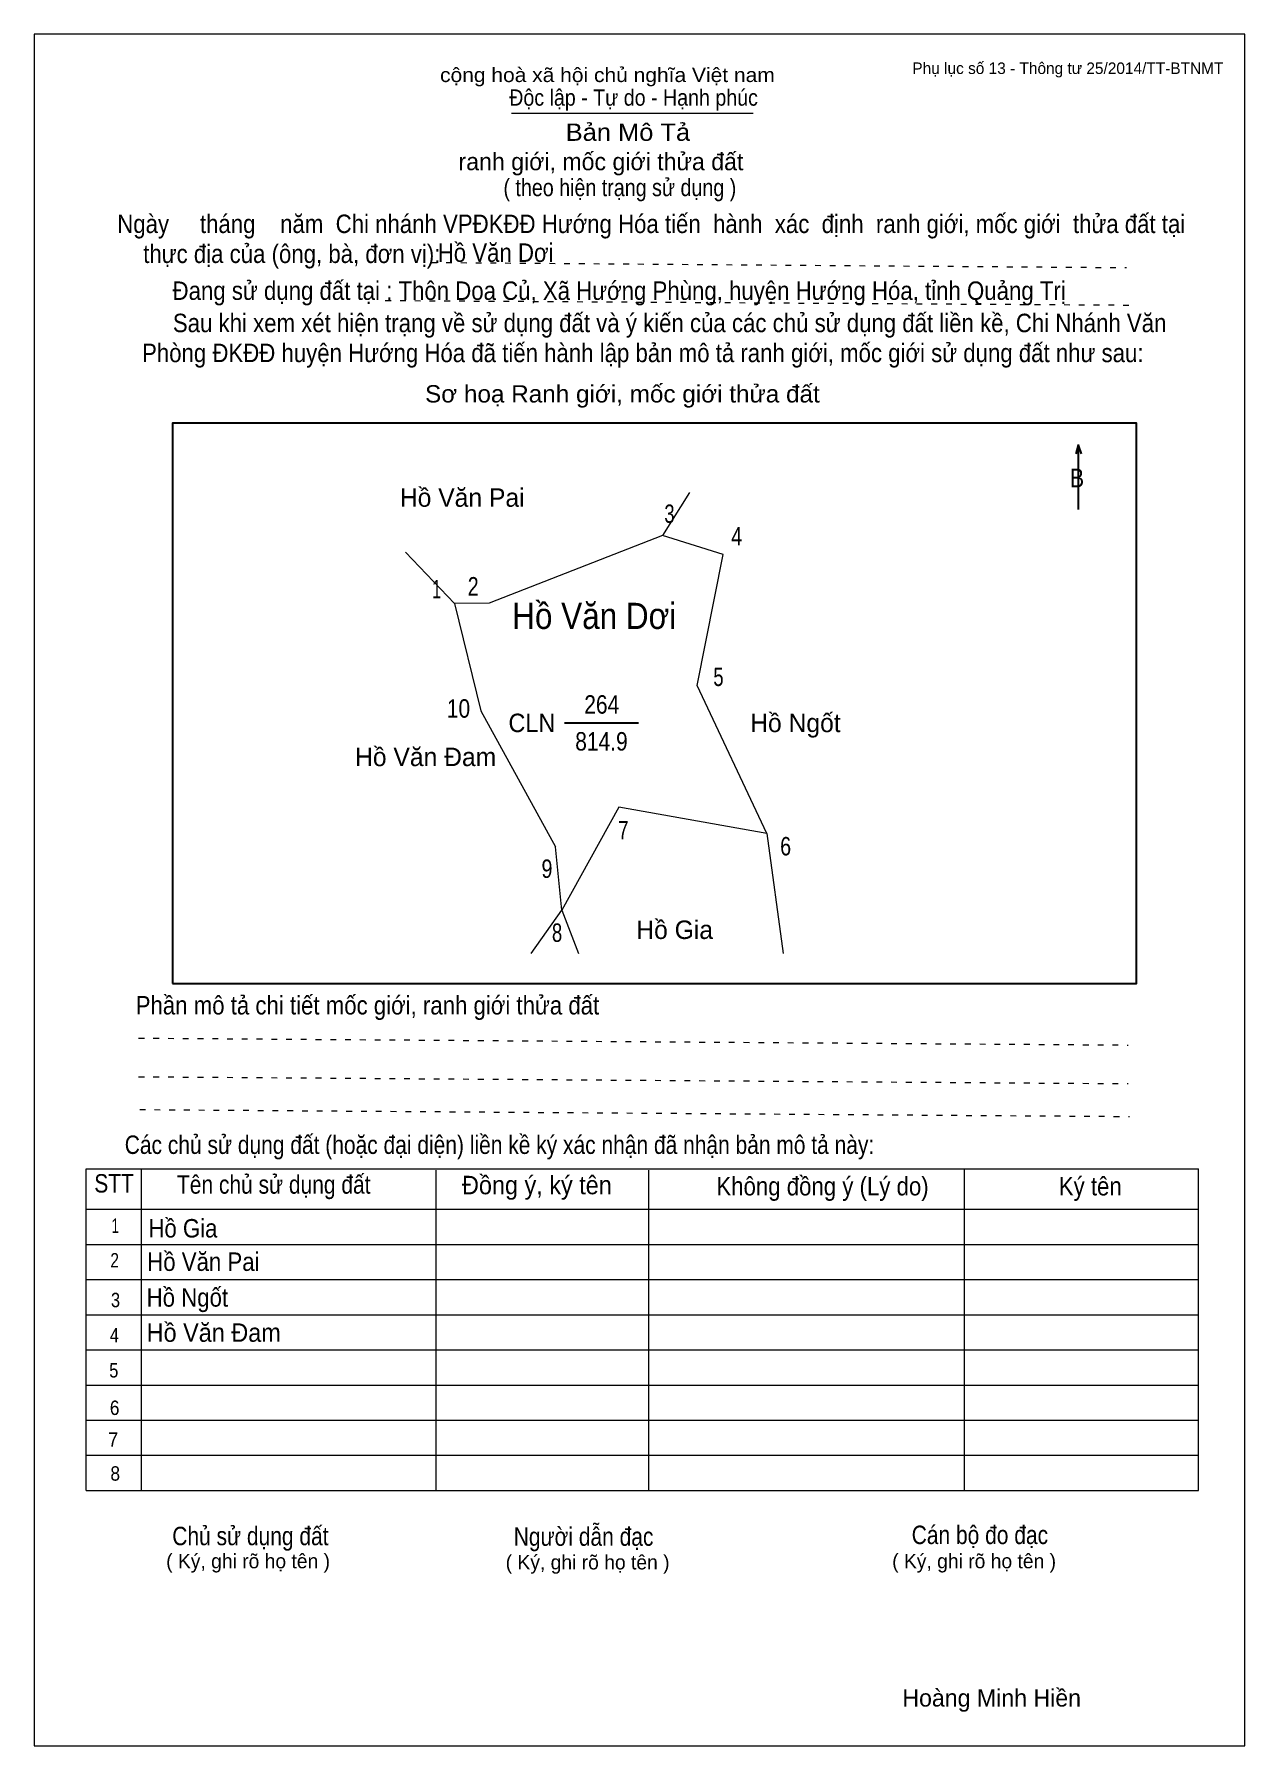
# Model space of a CAD drawing. Header units: centimetres. Extents: x 0 to 21, y 0 to 29.7.
import ezdxf
from ezdxf.enums import TextEntityAlignment as Align

# ---------------------------------------------------------------- set-up
doc = ezdxf.new("R2010")
doc.units = ezdxf.units.CM
doc.header["$LTSCALE"] = 0.13
doc.linetypes.add('DOTTED', pattern=[1.5, 0.3, -1.2])
for name, color, linetype, lineweight in [('1', 7, 'Continuous', 13), ('33', 7, 'Continuous', 25), ('6', 7, 'Continuous', 13), ('62', 7, 'Continuous', 13)]:
    doc.layers.add(name, color=color, linetype=linetype, lineweight=lineweight)
for name, color, linetype in [('2', 7, 'Continuous'), ('32', 7, 'Continuous'), ('34', 7, 'Continuous'), ('63', 7, 'Continuous')]:
    doc.layers.add(name, color=color, linetype=linetype)

msp = doc.modelspace()

# ---------------------------------------------------------------- linework, layer by layer
at = {"layer": '1'}
msp.add_lwpolyline([(21, 0), (21, 29.7), (0, 29.7), (0, 0)], close=True, dxfattribs=at)
at = {"layer": '33'}
msp.add_line((9.2, 17.75), (10.48, 17.75), dxfattribs=at)
at = {"layer": '6'}
for p, q in [((12.71, 15.83), (12.99, 13.75)), ((8.62, 13.75), (9.15, 14.5)), ((9.15, 14.5), (9.44, 13.75))]:
    msp.add_line(p, q, dxfattribs=at)
for points in [[(11.37, 21.75), (10.9, 21), (7.89, 19.83)], [(12.71, 15.83), (11.5, 18.4), (11.95, 20.67), (10.9, 21)], [(7.89, 19.83), (7.29, 19.82), (6.44, 20.71)], [(7.29, 19.82), (7.75, 17.96), (9.04, 15.6)], [(12.71, 15.83), (10.14, 16.29), (9.15, 14.5), (9.04, 15.6)]]:
    msp.add_lwpolyline(points, dxfattribs=at)
at = {"layer": '62'}
for p, q in [((8.28, 28.33), (12.47, 28.33)), ((0.9, 10.01), (20.2, 10.01)), ((0.9, 4.43), (0.9, 10.01)), ((1.86, 4.43), (1.86, 10.01)), ((6.97, 4.43), (6.97, 9.99)), ((10.66, 4.43), (10.66, 9.99)), ((16.14, 4.43), (16.14, 10.01)), ((20.2, 4.43), (20.2, 10.01)), ((0.9, 9.31), (20.2, 9.31)), ((0.9, 8.7), (20.2, 8.7)), ((0.9, 8.09), (20.2, 8.09)), ((0.9, 7.48), (20.2, 7.48)), ((0.9, 6.87), (20.2, 6.87)), ((0.9, 6.26), (20.2, 6.26)), ((0.9, 5.65), (20.2, 5.65)), ((0.9, 5.04), (20.2, 5.04)), ((0.9, 4.43), (20.2, 4.43))]:
    msp.add_line(p, q, dxfattribs=at)
at = {"layer": '62', "linetype": 'DOTTED'}
for p, q in [((6.89, 25.74), (18.95, 25.65)), ((6.09, 25.08), (19.04, 25)), ((1.81, 12.28), (18.98, 12.16)), ((1.81, 11.61), (18.98, 11.49)), ((1.83, 11.04), (19, 10.92))]:
    msp.add_line(p, q, dxfattribs=at)
at = {"layer": '62', "lineweight": 25}
for p, q in [((18.11, 22.58), (18.11, 21.45)), ((18.11, 22.57), (18.07, 22.42)), ((18.11, 22.57), (18.16, 22.42))]:
    msp.add_line(p, q, dxfattribs=at)
msp.add_lwpolyline([(2.4, 13.23), (19.12, 13.23), (19.12, 22.95), (2.4, 22.95)], close=True, dxfattribs=at)

# ---------------------------------------------------------------- texts
at = {"layer": '2', "width": 0.9}
msp.add_text('Hồ Văn Dơi', height=0.4535, dxfattribs=at).set_placement((9.715, 19.38), align=Align.CENTER)
at = {"layer": '32'}
for s, width, p in [('3', 0.75, (11.02, 21.22)), ('4', 0.8, (12.185, 20.83)), ('1', 0.65, (6.98, 19.91)), ('2', 0.8, (7.615, 19.96)), ('5', 0.75, (11.87, 18.39)), ('10', 0.85, (7.36, 17.84)), ('7', 0.75, (10.22, 15.73)), ('6', 0.8, (13.035, 15.45)), ('9', 0.8, (8.895, 15.06)), ('8', 0.75, (9.07, 13.95))]:
    msp.add_text(s, height=0.32, dxfattribs=dict(at, width=width)).set_placement(p, align=Align.CENTER)
at = {"layer": '33'}
for s, p in [('Hồ Văn Pai', (7.425, 21.5)), ('Hồ Văn Pai', (7.425, 21.5)), ('Hồ Ngốt', (13.205, 17.59)), ('Hồ Văn Đam', (6.79, 17)), ('Hồ Văn Đam', (6.79, 17)), ('Hồ Gia', (11.11, 14)), ('Hồ Gia', (11.11, 14))]:
    msp.add_text(s, height=0.32, dxfattribs=at).set_placement(p, align=Align.CENTER)
at = {"layer": '33', "width": 0.85}
for s, p in [('264', (9.845, 17.91)), ('814.9', (9.84, 17.27))]:
    msp.add_text(s, height=0.32, dxfattribs=at).set_placement(p, align=Align.CENTER)
at = {"layer": '33', "width": 0.95}
msp.add_text('CLN', height=0.32, dxfattribs=at).set_placement((9.04, 17.59), align=Align.RIGHT)
at = {"layer": '34'}
for s, width, p in [('Hồ Văn Dơi', 0.9, (7, 25.75)), ('Hồ Gia', 0.9, (1.98, 8.82)), ('Hồ Văn Pai', 0.9, (1.96, 8.24)), ('Hồ Ngốt', 0.9, (1.95, 7.62)), ('Hồ Văn Đam', 0.95, (1.95, 7.01))]:
    msp.add_text(s, height=0.32, dxfattribs=dict(at, width=width)).set_placement(p)
at = {"layer": '62'}
for s, height, width, p in [('cộng hoà xã hội chủ nghĩa Việt nam', 0.2474, 1.1, (7.04, 28.87)), ('Độc lập - Tự do - Hạnh phúc', 0.2828, 0.9, (8.24, 28.46)), ('Bản Mô Tả', 0.3, 1.1, (9.22, 27.85)), ('( theo hiện trạng sử dụng )', 0.3, 0.85, (8.14, 26.89)), ('Ngày     tháng    năm  Chi nhánh VPĐKĐĐ Hướng Hóa tiến  hành  xác  định  ranh giới, mốc giới  thửa đất tại ', 0.32, 0.9, (1.44, 26.25)), ('thực địa của (ông, bà, đơn vị): ', 0.32, 0.9, (1.89, 25.73)), ('Đang sử dụng đất tại : Thôn Doa Củ, Xã Hướng Phùng, huyện Hướng Hóa, tỉnh Quảng Trị', 0.32, 0.9, (2.4, 25.09)), ('     Sau khi xem xét hiện trạng về sử dụng đất và ý kiến của các chủ sử dụng đất liền kề, Chi Nhánh Văn ', 0.32, 0.9, (1.87, 24.53)), ('Phòng ĐKĐĐ huyện Hướng Hóa đã tiến hành lập bản mô tả ranh giới, mốc giới sử dụng đất như sau:', 0.32, 0.9, (1.87, 24.01)), ('Sơ hoạ Ranh giới, mốc giới thửa đất', 0.3, 1.05, (6.78, 23.31)), ('B', 0.32, 0.85, (17.97, 21.84)), ('Phần mô tả chi tiết mốc giới, ranh giới thửa đất ', 0.32, 0.9, (1.76, 12.69)), ('Các chủ sử dụng đất (hoặc đại diện) liền kề ký xác nhận đã nhận bản mô tả này:', 0.32, 0.85, (1.57, 10.27))]:
    msp.add_text(s, height=height, dxfattribs=dict(at, width=width)).set_placement(p)
msp.add_text('ranh giới, mốc giới thửa đất', height=0.3, dxfattribs=at).set_placement((7.36, 27.34))
for s, height, width, p in [('STT', 0.32, 0.85, (1.385, 9.6)), ('Tên chủ sử dụng đất', 0.32, 0.85, (4.155, 9.58)), ('Đồng ý, ký tên', 0.32, 0.95, (8.72, 9.57)), ('Không đồng ý (Lý do)', 0.32, 0.9, (13.675, 9.55)), ('Ký tên', 0.32, 0.9, (18.32, 9.55)), ('1', 0.25, 0.7, (1.405, 8.9)), ('2', 0.25, 0.8, (1.395, 8.3)), ('3', 0.25, 0.85, (1.41, 7.61)), ('4', 0.25, 0.85, (1.39, 7)), ('5', 0.25, 0.85, (1.38, 6.39)), ('6', 0.25, 0.9, (1.395, 5.74)), ('7', 0.25, 0.95, (1.37, 5.19)), ('8', 0.25, 0.9, (1.405, 4.6)), ('Người dẫn đạc', 0.32, 0.85, (9.53, 3.47)), ('Chủ sử dụng đất', 0.32, 0.85, (3.75, 3.48)), ('Cán bộ đo đạc', 0.32, 0.85, (16.405, 3.5))]:
    msp.add_text(s, height=height, dxfattribs=dict(at, width=width)).set_placement(p, align=Align.CENTER)
for p in [(3.71, 3.08), (9.6, 3.06), (16.305, 3.08)]:
    msp.add_text('( Ký, ghi rõ họ tên )', height=0.25, dxfattribs=at).set_placement(p, align=Align.CENTER)
at = {"layer": '63'}
msp.add_text('Phụ lục số 13 - Thông tư 25/2014/TT-BTNMT', height=0.2, dxfattribs=at).set_placement((20.63, 29.01), align=Align.RIGHT)
msp.add_text('Hoàng Minh Hiền', height=0.3, dxfattribs=at).set_placement((16.61, 0.68), align=Align.CENTER)

doc.saveas('drawing.dxf')
